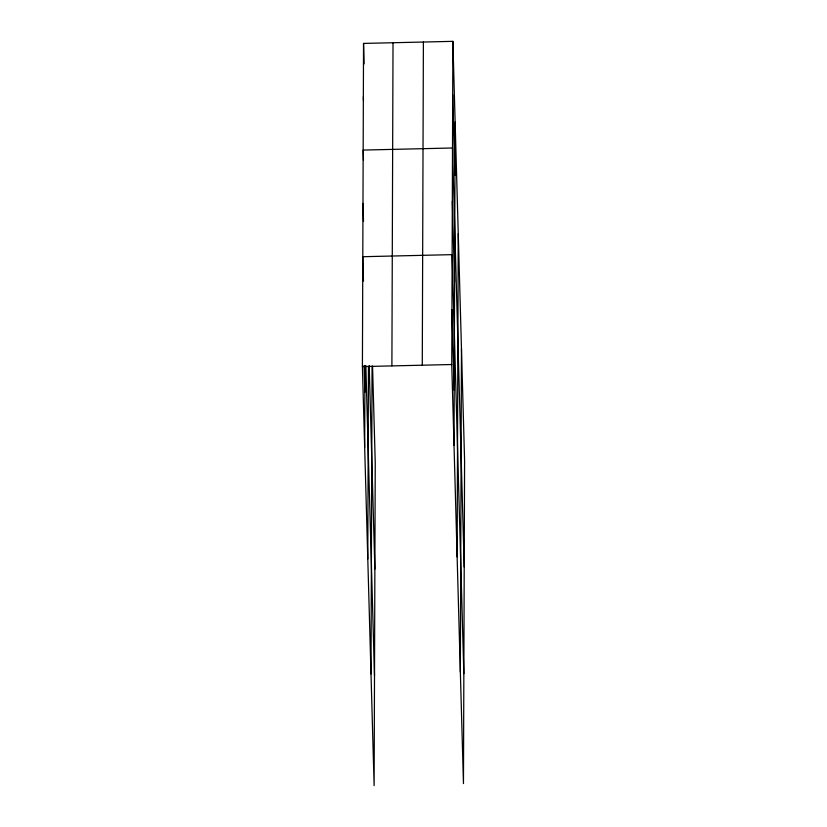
<?xml version="1.0" encoding="UTF-8"?>
<svg xmlns="http://www.w3.org/2000/svg" width="827" height="827" viewBox="0 0 827 827"><rect width="100%" height="100%" fill="white"/><g stroke="black" fill="none" stroke-linecap="round" stroke-linejoin="round"><path stroke-width="1.24" d="M372.553 366.227L375.241 462.479L374.124 785.65L362.412 366.588L363.539 43.417L452.876 41.35L464.588 460.412L463.461 783.582L451.759 364.521L452.876 41.35M364.676 447.304L364.955 365.534M367.788 558.959L368.46 366.557M371.003 673.995L372.067 366.061M391.895 365.906L393.021 42.735M422.277 365.203L423.393 42.032M454.013 445.226L455.129 122.055M457.135 556.881L458.251 233.71M460.35 671.927L461.466 348.756M362.412 366.588L451.759 364.521M452.689 94.671L454.943 175.386M464.216 567.053L452.503 147.992L363.167 150.069L363.456 160.314M452.328 201.323L454.581 282.028M463.844 673.705L452.142 254.644L362.795 256.711L363.477 281.056M451.945 309.577L454.199 390.292M363.539 43.417L364.107 63.917M363.353 96.749L363.456 100.584M369.183 365.441L374.869 569.121M362.981 203.39L363.487 221.326M365.844 365.658L374.507 675.773M364.107 365.462L364.862 392.36"/></g></svg>
